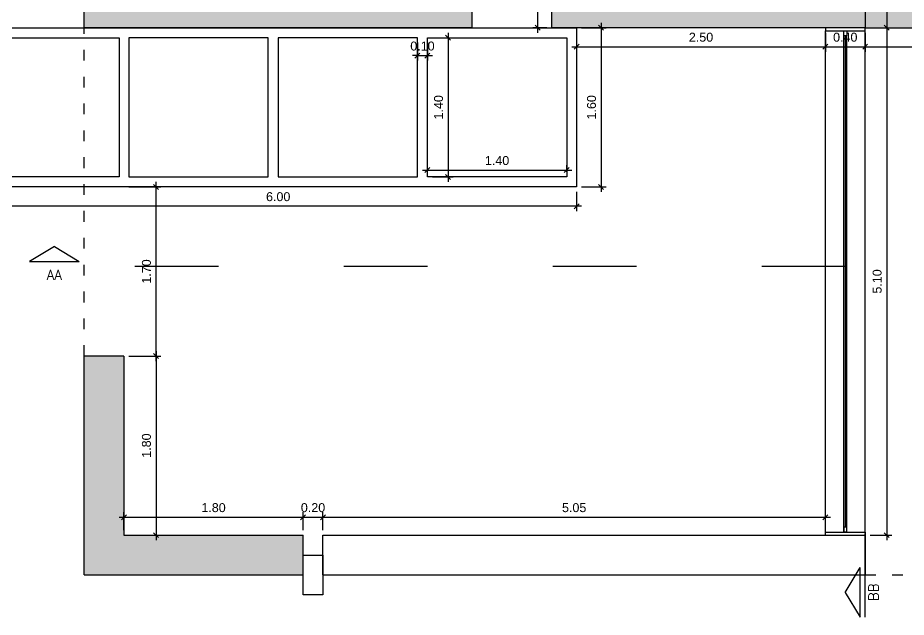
# Model space of a CAD drawing. Header units: millimetres. Extents: x 4 to 107, y -19 to 38.
# Drawn here: x 63.43 to 72.37, y 5.06 to 11.09 of the extents above; entities that cross this region are included whole.
import ezdxf

# ---------------------------------------------------------------- set-up
doc = ezdxf.new("R2010")
doc.units = ezdxf.units.MM
doc.linetypes.add('ACAD_ISO03W100', pattern=[30, 12, -18])
for name, color, linetype in [('ALVENARIA', 4, 'Continuous'), ('CAIXILHOS', 1, 'Continuous'), ('CORTE', 4, 'Continuous'), ('COTAS', 7, 'Continuous'), ('HACHURA', 253, 'Continuous'), ('PROJEÇÃO', 8, 'Continuous')]:
    doc.layers.add(name, color=color, linetype=linetype)
doc.styles.add('Simples padrao', font='simplex.shx', dxfattribs={"height": 0.025})
doc.styles.get("Standard").update_dxf_attribs({"font": 'arial.ttf'})
doc.dimstyles.new('1-50', dxfattribs={"dimscale": 0.5, "dimtxt": 0.18, "dimasz": 0.1, "dimexe": 0.1, "dimexo": 0.1, "dimgap": 0.1, "dimtad": 1, "dimzin": 0, "dimdsep": 46, "dimtxsty": 'Standard', "dimblk": 'OBLIQUE', "dimcen": 0.1, "dimdle": 0.1, "dimclrd": 1, "dimclre": 1, "dimclrt": 256, "dimadec": 0, "dimazin": 0, "dimtfac": 1, "dimtmove": 0, "dimatfit": 3, "dimldrblk": 'ORIGIN2', "dimfxl": 1, "dimtolj": 1, "dimtzin": 0, "dimarcsym": 1})

# ---------------------------------------------------------------- blocks, each defined once
blk = doc.blocks.new('_Oblique')
at = {"color": 0, "linetype": 'ByBlock', "lineweight": -2}
blk.add_line((-0.5, -0.5), (0.5, 0.5), dxfattribs=at)
blk = doc.blocks.new('*D133')
at = {"layer": 'COTAS', "color": 1, "lineweight": -2, "ltscale": 0.025, "transparency": 16777216}
for p, q in [((72.0026, 14.1384), (72.2191, 14.1384)), ((72.1691, 14.1884), (72.1691, 10.9384)), ((72.0026, 10.9884), (72.2191, 10.9884))]:
    blk.add_line(p, q, dxfattribs=at)
at = {"layer": 'COTAS', "color": 1, "lineweight": -2, "ltscale": 0.025, "transparency": 16777216, "xscale": 0.05, "yscale": 0.05, "zscale": 0.05}
for p, rotation in [((72.1691, 14.1384), 90), ((72.1691, 10.9884), 270)]:
    blk.add_blockref('_Oblique', p, dxfattribs=dict(at, rotation=rotation))
at = {"layer": 'COTAS', "ltscale": 0.025, "transparency": 16777216, "insert": (72.0732, 12.5634), "char_height": 0.09, "attachment_point": 5, "rotation": 90}
blk.add_mtext('\\A1;3.15', dxfattribs=at)
blk = doc.blocks.new('_Origin2')
at = {"color": 0, "linetype": 'ByBlock', "lineweight": -2}
blk.add_line((-0.5, 0), (-1, 0), dxfattribs=at)
for radius in [0.5, 0.25]:
    blk.add_circle((0, 0), radius, dxfattribs=at)
blk = doc.blocks.new('*D141')
at = {"layer": 'COTAS', "color": 1, "lineweight": -2, "ltscale": 0.025, "transparency": 16777216}
for p, q in [((71.9526, 10.9384), (71.9526, 10.7466)), ((77.5026, 10.9384), (77.5026, 10.7466)), ((71.9026, 10.7966), (77.5526, 10.7966))]:
    blk.add_line(p, q, dxfattribs=at)
at = {"layer": 'COTAS', "color": 1, "lineweight": -2, "ltscale": 0.025, "transparency": 16777216, "xscale": 0.05, "yscale": 0.05, "zscale": 0.05, "rotation": 180}
blk.add_blockref('_Oblique', (71.9526, 10.7966), dxfattribs=at)
at = {"layer": 'COTAS', "color": 1, "lineweight": -2, "ltscale": 0.025, "transparency": 16777216, "xscale": 0.05, "yscale": 0.05, "zscale": 0.05}
blk.add_blockref('_Oblique', (77.5026, 10.7966), dxfattribs=at)
at = {"layer": 'COTAS', "ltscale": 0.025, "transparency": 16777216, "insert": (74.7276, 10.8924), "char_height": 0.09, "attachment_point": 5}
blk.add_mtext('\\A1;5.55', dxfattribs=at)
blk = doc.blocks.new('*D142')
at = {"layer": 'COTAS', "color": 1, "lineweight": -2, "ltscale": 0.025, "transparency": 16777216}
for p, q in [((72.0026, 10.9884), (72.2191, 10.9884)), ((72.1691, 11.0384), (72.1691, 5.8384)), ((72.0026, 5.8884), (72.2191, 5.8884))]:
    blk.add_line(p, q, dxfattribs=at)
at = {"layer": 'COTAS', "color": 1, "lineweight": -2, "ltscale": 0.025, "transparency": 16777216, "xscale": 0.05, "yscale": 0.05, "zscale": 0.05}
for p, rotation in [((72.1691, 10.9884), 90), ((72.1691, 5.8884), 270)]:
    blk.add_blockref('_Oblique', p, dxfattribs=dict(at, rotation=rotation))
at = {"layer": 'COTAS', "ltscale": 0.025, "transparency": 16777216, "insert": (72.0732, 8.4384), "char_height": 0.09, "attachment_point": 5, "rotation": 90}
blk.add_mtext('\\A1;5.10', dxfattribs=at)
blk = doc.blocks.new('*D143')
at = {"layer": 'COTAS', "color": 1, "lineweight": -2, "ltscale": 0.025, "transparency": 16777216}
for p, q in [((71.5526, 10.9384), (71.5526, 10.7466)), ((71.9526, 10.9384), (71.9526, 10.7466)), ((71.5026, 10.7966), (72.0026, 10.7966))]:
    blk.add_line(p, q, dxfattribs=at)
at = {"layer": 'COTAS', "color": 1, "lineweight": -2, "ltscale": 0.025, "transparency": 16777216, "xscale": 0.05, "yscale": 0.05, "zscale": 0.05, "rotation": 180}
blk.add_blockref('_Oblique', (71.5526, 10.7966), dxfattribs=at)
at = {"layer": 'COTAS', "color": 1, "lineweight": -2, "ltscale": 0.025, "transparency": 16777216, "xscale": 0.05, "yscale": 0.05, "zscale": 0.05}
blk.add_blockref('_Oblique', (71.9526, 10.7966), dxfattribs=at)
at = {"layer": 'COTAS', "ltscale": 0.025, "transparency": 16777216, "insert": (71.7526, 10.8926), "char_height": 0.09, "attachment_point": 5}
blk.add_mtext('\\A1;0.40', dxfattribs=at)
blk = doc.blocks.new('*D144')
at = {"layer": 'COTAS', "color": 1, "lineweight": -2, "ltscale": 0.025, "transparency": 16777216}
for p, q in [((69.0526, 10.9384), (69.0526, 10.7466)), ((71.5526, 10.9384), (71.5526, 10.7466)), ((69.0026, 10.7966), (71.6026, 10.7966))]:
    blk.add_line(p, q, dxfattribs=at)
at = {"layer": 'COTAS', "color": 1, "lineweight": -2, "ltscale": 0.025, "transparency": 16777216, "xscale": 0.05, "yscale": 0.05, "zscale": 0.05, "rotation": 180}
blk.add_blockref('_Oblique', (69.0526, 10.7966), dxfattribs=at)
at = {"layer": 'COTAS', "color": 1, "lineweight": -2, "ltscale": 0.025, "transparency": 16777216, "xscale": 0.05, "yscale": 0.05, "zscale": 0.05}
blk.add_blockref('_Oblique', (71.5526, 10.7966), dxfattribs=at)
at = {"layer": 'COTAS', "ltscale": 0.025, "transparency": 16777216, "insert": (70.3026, 10.8926), "char_height": 0.09, "attachment_point": 5}
blk.add_mtext('\\A1;2.50', dxfattribs=at)
blk = doc.blocks.new('*D145')
at = {"layer": 'COTAS', "color": 1, "lineweight": -2, "ltscale": 0.025, "transparency": 16777216}
for p, q in [((69.1026, 10.9884), (69.3482, 10.9884)), ((69.2982, 11.0384), (69.2982, 9.3384)), ((69.1026, 9.3884), (69.3482, 9.3884))]:
    blk.add_line(p, q, dxfattribs=at)
at = {"layer": 'COTAS', "color": 1, "lineweight": -2, "ltscale": 0.025, "transparency": 16777216, "xscale": 0.05, "yscale": 0.05, "zscale": 0.05}
for p, rotation in [((69.2982, 10.9884), 90), ((69.2982, 9.3884), 270)]:
    blk.add_blockref('_Oblique', p, dxfattribs=dict(at, rotation=rotation))
at = {"layer": 'COTAS', "ltscale": 0.025, "transparency": 16777216, "insert": (69.2022, 10.1884), "char_height": 0.09, "attachment_point": 5, "rotation": 90}
blk.add_mtext('\\A1;1.60', dxfattribs=at)
blk = doc.blocks.new('*D146')
at = {"layer": 'COTAS', "color": 1, "lineweight": -2, "ltscale": 0.025, "transparency": 16777216}
for p, q in [((63.0526, 9.3384), (63.0526, 9.1439)), ((69.0526, 9.3384), (69.0526, 9.1439)), ((69.1026, 9.1939), (63.0026, 9.1939))]:
    blk.add_line(p, q, dxfattribs=at)
at = {"layer": 'COTAS', "color": 1, "lineweight": -2, "ltscale": 0.025, "transparency": 16777216, "xscale": 0.05, "yscale": 0.05, "zscale": 0.05, "rotation": 180}
blk.add_blockref('_Oblique', (63.0526, 9.1939), dxfattribs=at)
at = {"layer": 'COTAS', "color": 1, "lineweight": -2, "ltscale": 0.025, "transparency": 16777216, "xscale": 0.05, "yscale": 0.05, "zscale": 0.05}
blk.add_blockref('_Oblique', (69.0526, 9.1939), dxfattribs=at)
at = {"layer": 'COTAS', "ltscale": 0.025, "transparency": 16777216, "insert": (66.0526, 9.2898), "char_height": 0.09, "attachment_point": 5}
blk.add_mtext('\\A1;6.00', dxfattribs=at)
blk = doc.blocks.new('*D147')
at = {"layer": 'COTAS', "color": 1, "lineweight": -2, "ltscale": 0.025, "transparency": 16777216}
for p, q in [((67.5026, 9.5571), (69.0026, 9.5571)), ((67.5526, 9.5384), (67.5526, 9.6071)), ((68.9526, 9.5384), (68.9526, 9.6071))]:
    blk.add_line(p, q, dxfattribs=at)
at = {"layer": 'COTAS', "color": 1, "lineweight": -2, "ltscale": 0.025, "transparency": 16777216, "xscale": 0.05, "yscale": 0.05, "zscale": 0.05, "rotation": 180}
blk.add_blockref('_Oblique', (67.5526, 9.5571), dxfattribs=at)
at = {"layer": 'COTAS', "color": 1, "lineweight": -2, "ltscale": 0.025, "transparency": 16777216, "xscale": 0.05, "yscale": 0.05, "zscale": 0.05}
blk.add_blockref('_Oblique', (68.9526, 9.5571), dxfattribs=at)
at = {"layer": 'COTAS', "ltscale": 0.025, "transparency": 16777216, "insert": (68.2526, 9.6531), "char_height": 0.09, "attachment_point": 5}
blk.add_mtext('\\A1;1.40', dxfattribs=at)
blk = doc.blocks.new('*D148')
at = {"layer": 'COTAS', "color": 1, "lineweight": -2, "ltscale": 0.025, "transparency": 16777216}
for p, q in [((67.7603, 10.9384), (67.7603, 9.4384)), ((67.6026, 10.8884), (67.8103, 10.8884)), ((67.6026, 9.4884), (67.8103, 9.4884))]:
    blk.add_line(p, q, dxfattribs=at)
at = {"layer": 'COTAS', "color": 1, "lineweight": -2, "ltscale": 0.025, "transparency": 16777216, "xscale": 0.05, "yscale": 0.05, "zscale": 0.05}
for p, rotation in [((67.7603, 10.8884), 90), ((67.7603, 9.4884), 270)]:
    blk.add_blockref('_Oblique', p, dxfattribs=dict(at, rotation=rotation))
at = {"layer": 'COTAS', "ltscale": 0.025, "transparency": 16777216, "insert": (67.6644, 10.1884), "char_height": 0.09, "attachment_point": 5, "rotation": 90}
blk.add_mtext('\\A1;1.40', dxfattribs=at)
blk = doc.blocks.new('*D149')
at = {"layer": 'COTAS', "color": 1, "lineweight": -2, "ltscale": 0.025, "transparency": 16777216}
for p, q in [((67.4526, 10.8384), (67.4526, 10.6578)), ((67.5526, 10.8384), (67.5526, 10.6578)), ((67.4526, 10.7078), (67.4026, 10.7078)), ((67.4526, 10.7078), (67.5526, 10.7078)), ((67.5526, 10.7078), (67.6026, 10.7078))]:
    blk.add_line(p, q, dxfattribs=at)
at = {"layer": 'COTAS', "color": 1, "lineweight": -2, "ltscale": 0.025, "transparency": 16777216, "xscale": 0.05, "yscale": 0.05, "zscale": 0.05}
blk.add_blockref('_Oblique', (67.4526, 10.7078), dxfattribs=at)
at = {"layer": 'COTAS', "color": 1, "lineweight": -2, "ltscale": 0.025, "transparency": 16777216, "xscale": 0.05, "yscale": 0.05, "zscale": 0.05, "rotation": 180}
blk.add_blockref('_Oblique', (67.5526, 10.7078), dxfattribs=at)
at = {"layer": 'COTAS', "ltscale": 0.025, "transparency": 16777216, "insert": (67.5026, 10.8038), "char_height": 0.09, "attachment_point": 5}
blk.add_mtext('\\A1;0.10', dxfattribs=at)
blk = doc.blocks.new('*D152')
at = {"layer": 'COTAS', "color": 1, "lineweight": -2, "ltscale": 0.025, "transparency": 16777216}
for p, q in [((68.7526, 12.8884), (68.6107, 12.8884)), ((68.6607, 10.9384), (68.6607, 12.9384)), ((68.7526, 10.9884), (68.6107, 10.9884))]:
    blk.add_line(p, q, dxfattribs=at)
at = {"layer": 'COTAS', "color": 1, "lineweight": -2, "ltscale": 0.025, "transparency": 16777216, "xscale": 0.05, "yscale": 0.05, "zscale": 0.05}
for p, rotation in [((68.6607, 12.8884), 90), ((68.6607, 10.9884), 270)]:
    blk.add_blockref('_Oblique', p, dxfattribs=dict(at, rotation=rotation))
at = {"layer": 'COTAS', "ltscale": 0.025, "transparency": 16777216, "insert": (68.5648, 11.9384), "char_height": 0.09, "attachment_point": 5, "rotation": 90}
blk.add_mtext('\\A1;1.90', dxfattribs=at)
blk = doc.blocks.new('*D155')
at = {"layer": 'COTAS', "color": 1, "lineweight": -2, "ltscale": 0.025, "transparency": 16777216}
for p, q in [((64.5526, 9.3884), (64.8745, 9.3884)), ((64.8245, 7.6384), (64.8245, 9.4384)), ((64.5526, 7.6884), (64.8745, 7.6884))]:
    blk.add_line(p, q, dxfattribs=at)
at = {"layer": 'COTAS', "color": 1, "lineweight": -2, "ltscale": 0.025, "transparency": 16777216, "xscale": 0.05, "yscale": 0.05, "zscale": 0.05}
for p, rotation in [((64.8245, 9.3884), 90), ((64.8245, 7.6884), 270)]:
    blk.add_blockref('_Oblique', p, dxfattribs=dict(at, rotation=rotation))
at = {"layer": 'COTAS', "ltscale": 0.025, "transparency": 16777216, "insert": (64.7285, 8.5384), "char_height": 0.09, "attachment_point": 5, "rotation": 90}
blk.add_mtext('\\A1;1.70', dxfattribs=at)
blk = doc.blocks.new('*D156')
at = {"layer": 'COTAS', "color": 1, "lineweight": -2, "ltscale": 0.025, "transparency": 16777216}
for p, q in [((64.5526, 7.6884), (64.8745, 7.6884)), ((64.8245, 7.7384), (64.8245, 5.8384)), ((64.5526, 5.8884), (64.8745, 5.8884))]:
    blk.add_line(p, q, dxfattribs=at)
at = {"layer": 'COTAS', "color": 1, "lineweight": -2, "ltscale": 0.025, "transparency": 16777216, "xscale": 0.05, "yscale": 0.05, "zscale": 0.05}
for p, rotation in [((64.8245, 7.6884), 90), ((64.8245, 5.8884), 270)]:
    blk.add_blockref('_Oblique', p, dxfattribs=dict(at, rotation=rotation))
at = {"layer": 'COTAS', "ltscale": 0.025, "transparency": 16777216, "insert": (64.7285, 6.7884), "char_height": 0.09, "attachment_point": 5, "rotation": 90}
blk.add_mtext('\\A1;1.80', dxfattribs=at)
blk = doc.blocks.new('*D157')
at = {"layer": 'COTAS', "color": 1, "lineweight": -2, "ltscale": 0.025, "transparency": 16777216}
for p, q in [((64.5026, 5.9384), (64.5026, 6.1184)), ((66.3026, 5.9384), (66.3026, 6.1184)), ((64.4526, 6.0684), (66.3526, 6.0684))]:
    blk.add_line(p, q, dxfattribs=at)
at = {"layer": 'COTAS', "color": 1, "lineweight": -2, "ltscale": 0.025, "transparency": 16777216, "xscale": 0.05, "yscale": 0.05, "zscale": 0.05, "rotation": 180}
blk.add_blockref('_Oblique', (64.5026, 6.0684), dxfattribs=at)
at = {"layer": 'COTAS', "color": 1, "lineweight": -2, "ltscale": 0.025, "transparency": 16777216, "xscale": 0.05, "yscale": 0.05, "zscale": 0.05}
blk.add_blockref('_Oblique', (66.3026, 6.0684), dxfattribs=at)
at = {"layer": 'COTAS', "ltscale": 0.025, "transparency": 16777216, "insert": (65.4026, 6.1644), "char_height": 0.09, "attachment_point": 5}
blk.add_mtext('\\A1;1.80', dxfattribs=at)
blk = doc.blocks.new('*D158')
at = {"layer": 'COTAS', "color": 1, "lineweight": -2, "ltscale": 0.025, "transparency": 16777216}
for p, q in [((66.3026, 5.9384), (66.3026, 6.1184)), ((66.5026, 5.9384), (66.5026, 6.1184)), ((66.2526, 6.0684), (66.5526, 6.0684))]:
    blk.add_line(p, q, dxfattribs=at)
at = {"layer": 'COTAS', "color": 1, "lineweight": -2, "ltscale": 0.025, "transparency": 16777216, "xscale": 0.05, "yscale": 0.05, "zscale": 0.05, "rotation": 180}
blk.add_blockref('_Oblique', (66.3026, 6.0684), dxfattribs=at)
at = {"layer": 'COTAS', "color": 1, "lineweight": -2, "ltscale": 0.025, "transparency": 16777216, "xscale": 0.05, "yscale": 0.05, "zscale": 0.05}
blk.add_blockref('_Oblique', (66.5026, 6.0684), dxfattribs=at)
at = {"layer": 'COTAS', "ltscale": 0.025, "transparency": 16777216, "insert": (66.4026, 6.1644), "char_height": 0.09, "attachment_point": 5}
blk.add_mtext('\\A1;0.20', dxfattribs=at)
blk = doc.blocks.new('*D159')
at = {"layer": 'COTAS', "color": 1, "lineweight": -2, "ltscale": 0.025, "transparency": 16777216}
for p, q in [((66.5026, 5.9384), (66.5026, 6.1184)), ((71.5526, 5.9384), (71.5526, 6.1184)), ((66.4526, 6.0684), (71.6026, 6.0684))]:
    blk.add_line(p, q, dxfattribs=at)
at = {"layer": 'COTAS', "color": 1, "lineweight": -2, "ltscale": 0.025, "transparency": 16777216, "xscale": 0.05, "yscale": 0.05, "zscale": 0.05, "rotation": 180}
blk.add_blockref('_Oblique', (66.5026, 6.0684), dxfattribs=at)
at = {"layer": 'COTAS', "color": 1, "lineweight": -2, "ltscale": 0.025, "transparency": 16777216, "xscale": 0.05, "yscale": 0.05, "zscale": 0.05}
blk.add_blockref('_Oblique', (71.5526, 6.0684), dxfattribs=at)
at = {"layer": 'COTAS', "ltscale": 0.025, "transparency": 16777216, "insert": (69.0276, 6.1644), "char_height": 0.09, "attachment_point": 5}
blk.add_mtext('\\A1;5.05', dxfattribs=at)

msp = doc.modelspace()

# ---------------------------------------------------------------- hatches: boundary and pattern name
at = {"layer": 'HACHURA', "ltscale": 0.025}
h = msp.add_hatch(color=256, dxfattribs=at)
h.dxf.hatch_style = 1
h.paths.add_polyline_path([(9.8878, 16.6384), (7.1378, 13.8884), (9.8878, 13.8884)], flags=17)
h.paths.add_polyline_path([(7.7414, 14.1384), (9.6378, 16.0349), (9.6378, 14.1384)], flags=17)
h.paths.add_polyline_path([(6.1378, 14.1384), (5.1878, 14.1384), (5.1878, 16.3384), (6.1378, 16.3384), (6.1378, 16.6384), (4.9378, 16.6384), (4.9378, 5.4884), (12.7878, 5.4884), (12.7878, 5.7384), (7.1378, 5.7384), (7.1378, 5.8884), (5.3378, 5.8884), (5.3378, 13.8884), (6.1378, 13.8884)])
h.paths.add_polyline_path([(6.1378, 18.8384), (4.9378, 18.8384), (4.9378, 17.6384), (5.6378, 17.6384), (5.6378, 17.8884), (5.8878, 17.8884), (5.8878, 18.1384), (6.1378, 18.1384)])
h.paths.add_polyline_path([(18.3378, 18.8384), (9.6378, 18.8384), (7.4378, 18.8384), (7.1378, 18.8384), (7.1378, 17.6384), (7.4378, 17.6384), (7.4378, 18.5884), (9.6378, 18.5884), (9.6378, 17.6384), (9.8878, 17.6384), (9.8878, 18.4384), (17.9378, 18.4384), (17.9378, 11.0384), (18.3378, 11.0384)])
h.paths.add_polyline_path([(18.3378, 8.4384), (17.9378, 8.4384), (17.9378, 5.8884), (15.3878, 5.8884), (15.3878, 5.4884), (18.3378, 5.4884)])
h.paths.add_polyline_path([(12.7878, 14.1384), (10.8878, 14.1384), (10.8878, 13.8884), (12.3878, 13.8884), (12.3878, 11.3884), (9.8878, 11.3884), (9.8878, 12.8884), (9.6378, 12.8884), (9.6378, 10.9884), (9.8378, 10.9884), (9.8378, 11.1884), (11.3378, 11.1884), (11.3378, 10.9884), (12.7878, 10.9884), (12.7878, 12.3884), (12.5878, 12.3884), (12.5878, 13.8884), (12.7878, 13.8884)])
h.paths.add_polyline_path([(11.3878, 12.8884), (10.8878, 12.8884), (10.8878, 12.3884), (11.3878, 12.3884)], flags=17)
h.paths.add_polyline_path([(25.8594, 18.8384), (24.6594, 18.8384), (24.6594, 17.6384), (25.3594, 17.6384), (25.3594, 17.8884), (25.6094, 17.8884), (25.6094, 18.1384), (25.8594, 18.1384)])
h.paths.add_polyline_path([(38.0594, 18.8384), (29.3594, 18.8384), (27.1594, 18.8384), (26.8594, 18.8384), (26.8594, 17.6384), (27.1594, 17.6384), (27.1594, 18.5884), (29.4094, 18.5884), (29.4094, 14.6884), (28.7094, 14.6884), (28.7094, 13.8884), (29.6094, 13.8884), (29.6094, 18.4384), (37.6594, 18.4384), (37.6594, 11.0384), (38.0594, 11.0384)])
h.paths.add_polyline_path([(25.8594, 16.6384), (24.6594, 16.6384), (24.6594, 5.4884), (32.5094, 5.4884), (32.5094, 5.8884), (25.0594, 5.8884), (25.0594, 13.8884), (27.3594, 13.8884), (27.3594, 16.3384), (27.1594, 16.3384), (27.1594, 14.0884), (24.9094, 14.0884), (24.9094, 16.3384), (25.8594, 16.3384)])
h.paths.add_polyline_path([(32.5094, 14.1384), (30.6094, 14.1384), (30.6094, 13.8884), (32.1094, 13.8884), (32.1094, 11.3884), (29.6094, 11.3884), (29.6094, 12.8884), (29.3594, 12.8884), (29.3594, 10.9884), (29.5594, 10.9884), (29.5594, 11.1884), (31.0594, 11.1884), (31.0594, 10.9884), (32.5094, 10.9884), (32.5094, 12.3884), (32.3094, 12.3884), (32.3094, 13.8884), (32.5094, 13.8884)])
h.paths.add_polyline_path([(31.1094, 12.8884), (30.6094, 12.8884), (30.6094, 12.3884), (31.1094, 12.3884)], flags=17)
h.paths.add_polyline_path([(38.0594, 8.4384), (37.6594, 8.4384), (37.6594, 5.8884), (35.1094, 5.8884), (35.1094, 5.4884), (38.0594, 5.4884)])
h.paths.add_polyline_path([(57.781, 8.4384), (57.381, 8.4384), (57.381, 5.8884), (54.831, 5.8884), (54.831, 5.4884), (57.781, 5.4884)])
h.paths.add_polyline_path([(46.581, 5.8884), (44.781, 5.8884), (44.781, 7.6884), (44.381, 7.6884), (44.381, 5.4884), (46.581, 5.4884)])
h.paths.add_polyline_path([(44.781, 13.8884), (47.081, 13.8884), (49.331, 13.8884), (49.331, 17.6384), (48.531, 17.6384), (48.531, 17.4384), (49.131, 17.4384), (49.131, 14.6884), (48.531, 14.6884), (48.531, 14.0884), (44.631, 14.0884), (44.631, 16.3384), (45.581, 16.3384), (45.581, 16.6384), (44.381, 16.6384), (44.381, 10.9884), (48.281, 10.9884), (48.281, 11.1884), (47.181, 11.1884), (47.181, 13.8884), (47.081, 13.8884), (47.081, 11.1884), (44.781, 11.1884)])
h.paths.add_polyline_path([(45.581, 18.8384), (44.381, 18.8384), (44.381, 17.6384), (45.081, 17.6384), (45.081, 17.8884), (45.331, 17.8884), (45.331, 18.1384), (45.581, 18.1384)])
h.paths.add_polyline_path([(46.881, 18.5884), (49.131, 18.5884), (49.131, 18.4384), (57.381, 18.4384), (57.381, 11.0384), (57.781, 11.0384), (57.781, 18.8384), (49.081, 18.8384), (46.881, 18.8384), (46.581, 18.8384), (46.581, 17.6384), (46.881, 17.6384)])
h.paths.add_polyline_path([(50.831, 12.8884), (50.331, 12.8884), (50.331, 12.3884), (50.831, 12.3884)], flags=17)
h.paths.add_polyline_path([(52.231, 12.3884), (52.031, 12.3884), (52.031, 13.8884), (52.231, 13.8884), (52.231, 14.1384), (50.331, 14.1384), (50.331, 13.8884), (51.831, 13.8884), (51.831, 11.3884), (49.331, 11.3884), (49.331, 10.9884), (52.231, 10.9884)])
h.paths.add_polyline_path([(64.5026, 7.6884), (64.1026, 7.6884), (64.1026, 5.4884), (66.3026, 5.4884), (66.3026, 5.8884), (64.5026, 5.8884)])
h.paths.add_polyline_path([(64.5026, 16.3384), (65.3026, 16.3384), (65.3026, 16.6384), (64.1026, 16.6384), (64.1026, 10.9884), (68.0026, 10.9884), (68.0026, 11.1884), (64.5026, 11.1884)])
h.paths.add_polyline_path([(70.5526, 12.8884), (70.0526, 12.8884), (70.0526, 12.3884), (70.5526, 12.3884)], flags=17)
h.paths.add_polyline_path([(71.9526, 14.1384), (70.0526, 14.1384), (70.0526, 13.8884), (71.5526, 13.8884), (71.5526, 11.3884), (69.0526, 11.3884), (69.0526, 12.8884), (68.8026, 12.8884), (68.8026, 10.9884), (69.0526, 10.9884), (71.9526, 10.9884)])
h.paths.add_polyline_path([(69.0526, 14.6884), (68.2526, 14.6884), (68.2526, 13.8884), (69.0526, 13.8884)])
h.paths.add_polyline_path([(71.9526, 18.8384), (68.8026, 18.8384), (66.3026, 18.8384), (66.3026, 17.6384), (66.6026, 17.6384), (66.6026, 18.4384), (71.7526, 18.4384), (71.7526, 14.9384), (71.9526, 14.9384)])
h.paths.add_polyline_path([(65.3026, 18.8384), (64.1026, 18.8384), (64.1026, 17.6384), (64.8026, 17.6384), (64.8026, 17.8884), (65.0526, 17.8884), (65.0526, 18.1384), (65.3026, 18.1384)])
h.paths.add_polyline_path([(77.5026, 8.4384), (77.1026, 8.4384), (77.1026, 5.8884), (74.5526, 5.8884), (74.5526, 5.4884), (77.5026, 5.4884)])
h = msp.add_hatch(color=256, dxfattribs=at)
h.dxf.hatch_style = 1
h.paths.add_polyline_path([(75.0526, 18.8384), (71.9526, 18.8384), (71.9526, 18.4384), (75.0526, 18.4384)])
h.paths.add_polyline_path([(77.5026, 18.8384), (75.3026, 18.8384), (75.3026, 18.4384), (77.1026, 18.4384), (77.1026, 16.5884), (77.5026, 16.5884)])
h.paths.add_polyline_path([(77.5026, 16.3384), (77.1026, 16.3384), (77.1026, 11.3884), (71.9526, 11.3884), (71.9526, 10.9884), (77.5026, 10.9884)])

# ---------------------------------------------------------------- linework, layer by layer
at = {"layer": 'ALVENARIA'}
for p, q in [((64.1026, 10.9884), (64.1026, 16.6384)), ((71.9526, 14.1384), (71.9526, 10.9884)), ((68.8026, 10.9884), (68.8026, 12.8884)), ((71.9526, 10.9884), (68.8026, 10.9884)), ((64.1026, 5.4884), (64.1026, 7.6884)), ((64.5026, 7.6884), (64.5026, 5.8884)), ((64.1026, 5.4884), (66.3026, 5.4884))]:
    msp.add_line(p, q, dxfattribs=at)
at = {"layer": 'ALVENARIA', "ltscale": 0.025}
for p, q in [((68.0026, 10.9884), (68.0026, 11.1884)), ((68.0026, 10.9884), (64.1026, 10.9884)), ((64.5026, 7.6884), (64.1026, 7.6884)), ((64.5026, 5.8884), (66.3026, 5.8884)), ((66.3026, 5.4884), (66.3026, 5.8884))]:
    msp.add_line(p, q, dxfattribs=at)
at = {"layer": 'ALVENARIA', "color": 2, "ltscale": 0.025}
msp.add_line((71.9526, 10.9884), (77.5026, 10.9884), dxfattribs=at)
at = {"layer": 'ALVENARIA', "color": 8}
for p, q in [((71.5526, 5.9184), (71.5526, 10.9584)), ((71.7393, 5.9184), (71.7393, 10.9084)), ((71.7543, 5.9684), (71.7543, 10.9084)), ((71.7693, 5.9184), (71.7693, 10.9084)), ((71.9526, 5.9184), (71.9526, 10.9584)), ((71.7526, 5.8884), (71.9526, 5.8884)), ((71.9526, 5.8884), (71.9526, 5.4884)), ((66.5026, 5.4884), (71.9526, 5.4884))]:
    msp.add_line(p, q, dxfattribs=at)
at = {"layer": 'ALVENARIA', "color": 8, "ltscale": 0.025}
for p, q in [((66.5026, 5.8884), (71.9526, 5.8884)), ((66.5026, 5.4884), (66.5026, 5.8884))]:
    msp.add_line(p, q, dxfattribs=at)
at = {"layer": 'ALVENARIA', "color": 8}
for points in [[(71.5526, 10.9884), (71.5526, 10.9584), (71.9526, 10.9584), (71.9526, 10.9884)], [(71.7693, 10.9584), (71.7693, 10.9084), (71.7393, 10.9084), (71.7393, 10.9584)], [(71.5526, 5.8884), (71.5526, 5.9184), (71.9526, 5.9184), (71.9526, 5.8884)], [(71.7693, 5.9184), (71.7693, 5.9684), (71.7393, 5.9684), (71.7393, 5.9184)], [(71.7693, 5.9184), (71.7693, 5.9184), (71.7393, 5.9184), (71.7393, 5.9184)]]:
    msp.add_lwpolyline(points, dxfattribs=at)
at = {"layer": 'ALVENARIA', "color": 8, "ltscale": 0.025}
msp.add_lwpolyline([(66.3026, 5.6884), (66.5026, 5.6884), (66.5026, 5.2884), (66.3026, 5.2884)], close=True, dxfattribs=at)
at = {"layer": 'CAIXILHOS'}
msp.add_line((71.9526, 10.9884), (71.7026, 10.9884), dxfattribs=at)
at = {"layer": 'CAIXILHOS', "color": 3, "ltscale": 0.025}
for points in [[(63.0526, 10.9884), (69.0526, 10.9884), (69.0526, 9.3884), (63.0526, 9.3884)], [(63.1526, 10.8884), (64.4526, 10.8884), (64.4526, 9.4884), (63.1526, 9.4884)], [(64.5526, 10.8884), (64.5526, 9.4884), (65.9526, 9.4884), (65.9526, 10.8884)], [(66.0526, 9.4884), (67.4526, 9.4884), (67.4526, 10.8884), (66.0526, 10.8884)], [(68.9526, 9.4884), (67.5526, 9.4884), (67.5526, 10.8884), (68.9526, 10.8884)]]:
    msp.add_lwpolyline(points, close=True, dxfattribs=at)
at = {"layer": 'CORTE', "linetype": 'ACAD_ISO03W100', "ltscale": 0.07}
for p, q in [((71.9526, 5.0636), (71.9526, 19.5636)), ((78.0526, 8.5884), (63.5526, 8.5884))]:
    msp.add_line(p, q, dxfattribs=at)
at = {"layer": 'CORTE', "ltscale": 0.025}
for p, q in [((63.8026, 8.7884), (63.5526, 8.6384)), ((63.8026, 8.7884), (64.0526, 8.6384)), ((63.5526, 8.6384), (64.0526, 8.6384)), ((71.7526, 5.3136), (71.9026, 5.5636)), ((71.9026, 5.0636), (71.9026, 5.5636)), ((71.7526, 5.3136), (71.9026, 5.0636))]:
    msp.add_line(p, q, dxfattribs=at)
at = {"layer": 'PROJEÇÃO', "linetype": 'ACAD_ISO03W100', "ltscale": 0.009}
for p, q in [((64.1026, 7.6884), (64.1026, 10.9884)), ((71.9526, 5.4884), (74.5526, 5.4884))]:
    msp.add_line(p, q, dxfattribs=at)

# ---------------------------------------------------------------- texts
at = {"layer": 'CORTE', "ltscale": 0.025, "insert": (63.8026, 8.5038), "char_height": 0.1, "attachment_point": 5, "style": 'Simples padrao'}
msp.add_mtext_dynamic_manual_height_columns('AA', width=0.269033, gutter_width=0.125, heights=[0], dxfattribs=at)
at = {"layer": 'CORTE', "ltscale": 0.025, "insert": (72.0372, 5.3136), "char_height": 0.1, "attachment_point": 5, "rotation": 90, "style": 'Simples padrao'}
msp.add_mtext_dynamic_manual_height_columns('BB', width=0.269033, gutter_width=0.125, heights=[0], dxfattribs=at)

# ---------------------------------------------------------------- dimensions: what is measured, and where the dimension line sits
at = {"layer": 'COTAS', "ltscale": 0.025}
for base, p1, p2, picture, middle in [((72.1691, 10.9884), (71.9526, 14.1384), (71.9526, 10.9884), '*D133', (72.0732, 12.5634)), ((68.6607, 12.8884), (68.8026, 10.9884), (68.8026, 12.8884), '*D152', (68.5648, 11.9384)), ((69.2982, 9.3884), (69.0526, 10.9884), (69.0526, 9.3884), '*D145', (69.2022, 10.1884)), ((67.7603, 9.4884), (67.5526, 10.8884), (67.5526, 9.4884), '*D148', (67.6644, 10.1884)), ((64.8245, 9.3884), (64.5026, 7.6884), (64.5026, 9.3884), '*D155', (64.7285, 8.5384))]:
    dim = msp.add_linear_dim(base=base, p1=p1, p2=p2, angle=90, dimstyle='1-50', dxfattribs=at)
    dim.commit()
    dim.dimension.update_dxf_attribs({"geometry": picture, "text_midpoint": middle})
for p1, p2, distance, picture, middle in [((69.0526, 10.9884), (71.5526, 10.9884), -0.1918, '*D144', (70.3026, 10.8926)), ((71.9526, 10.9884), (71.9526, 5.8884), 0.2166, '*D142', (72.0732, 8.4384)), ((64.5026, 7.6884), (64.5026, 5.8884), 0.3219, '*D156', (64.7285, 6.7884))]:
    dim = msp.add_aligned_dim(p1=p1, p2=p2, distance=distance, dimstyle='1-50', dxfattribs=at)
    dim.commit()
    dim.dimension.update_dxf_attribs({"geometry": picture, "text_midpoint": middle})
for base, p1, p2, picture, middle in [((71.9526, 10.7966), (71.5526, 10.9884), (71.9526, 10.9884), '*D143', (71.7526, 10.8926)), ((77.5026, 10.7966), (71.9526, 10.9884), (77.5026, 10.9884), '*D141', (74.7276, 10.8924)), ((68.9526, 9.5571), (67.5526, 9.4884), (68.9526, 9.4884), '*D147', (68.2526, 9.6531)), ((63.0526, 9.1939), (69.0526, 9.3884), (63.0526, 9.3884), '*D146', (66.0526, 9.2898)), ((66.3026, 6.0684), (64.5026, 5.8884), (66.3026, 5.8884), '*D157', (65.4026, 6.1644)), ((71.5526, 6.0684), (66.5026, 5.8884), (71.5526, 5.8884), '*D159', (69.0276, 6.1644))]:
    dim = msp.add_linear_dim(base=base, p1=p1, p2=p2, dimstyle='1-50', dxfattribs=at)
    dim.commit()
    dim.dimension.update_dxf_attribs({"geometry": picture, "text_midpoint": middle})
for base, p1, p2, picture, middle in [((67.5526, 10.7078), (67.4526, 10.8884), (67.5526, 10.8884), '*D149', (67.5026, 10.7078)), ((66.5026, 6.0684), (66.3026, 5.8884), (66.5026, 5.8884), '*D158', (66.4026, 6.0684))]:
    dim = msp.add_linear_dim(base=base, p1=p1, p2=p2, dimstyle='1-50', dxfattribs=at)
    dim.commit()
    dim.dimension.update_dxf_attribs({"geometry": picture, "text_midpoint": middle, "dimtype": 160})

doc.saveas('drawing.dxf')
